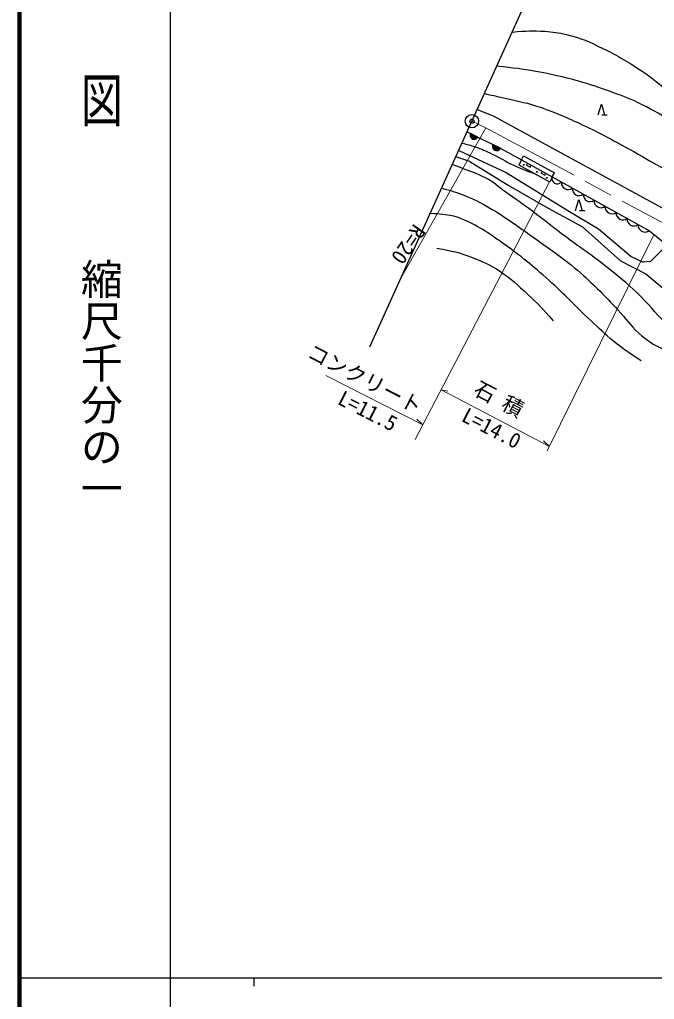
# Model space of a CAD drawing. Units: millimetres, scale not verified. Extents: x 40000 to 680000, y 20000 to 380000.
# Drawn here: x 40000 to 115931, y 202409 to 319527 of the extents above; entities that cross this region are included whole.
import ezdxf
from ezdxf.enums import TextEntityAlignment as Align

# ---------------------------------------------------------------- set-up
doc = ezdxf.new("R2010")
doc.units = ezdxf.units.MM
doc.header["$LTSCALE"] = 1000
doc.header["$PDMODE"] = 32
doc.header["$PDSIZE"] = 500
doc.linetypes.add('CHAIN', pattern=[18.5, 12, -1.5, 3.5, -1.5])
for name, color, linetype, lineweight in [('M-BGD', 7, 'Continuous', 25), ('M-BMK', 2, 'CHAIN', 13), ('M-BMK-SRVR', 3, 'Continuous', 25), ('M-STR-HTXT', 7, 'Continuous', 13), ('M-TTL', 2, 'Continuous', 140), ('M-TTL-BAND', 7, 'Continuous', 25)]:
    doc.layers.add(name, color=color, linetype=linetype, lineweight=lineweight)
doc.layers.add('M-OTRS', color=6, linetype='Continuous')
doc.styles.add('@ＭＳ ゴシック', font='')
doc.styles.add('ＭＳ ゴシック', font='')
doc.styles.get('@ＭＳ ゴシック').set_extended_font_data('@MS Gothic')
doc.styles.get('ＭＳ ゴシック').set_extended_font_data('MS Gothic')

msp = doc.modelspace()

# ---------------------------------------------------------------- hatches: boundary and pattern name
at = {"layer": 'M-BGD'}
for points in [[(93927, 305925, 0.41421), (94152, 305254, 0.41421), (94822, 305480)], [(96624, 304584, 1), (97519, 304139)]]:
    msp.add_hatch(color=256, dxfattribs=at).paths.add_polyline_path(points)

# ---------------------------------------------------------------- linework, layer by layer
for p, q in [((109211, 308147), (109595, 309427)), ((109595, 309427), (109979, 308147)), ((94732, 308767), (96663, 308013)), ((109659, 308147), (110299, 308147)), ((96663, 308013), (121056, 294736)), ((93534, 306120), (97578, 304110)), ((92528, 303899), (98208, 301265)), ((97578, 304110), (100018, 302756)), ((93854, 302574), (92170, 303108)), ((93854, 302574), (98457, 299717)), ((98208, 301265), (105577, 296721)), ((103707, 300743), (115361, 294275)), ((98457, 299717), (103225, 296996)), ((106509, 296726), (106893, 298006)), ((106893, 298006), (107277, 296726)), ((103225, 296996), (107336, 294750)), ((105577, 296721), (109261, 294510)), ((106957, 296726), (107597, 296726)), ((107336, 294750), (111866, 290693)), ((109261, 294510), (113150, 291195)), ((115361, 294275), (117035, 292925)), ((116947, 292073), (115469, 290616)), ((111866, 290693), (114897, 289150)), ((113150, 291195), (114583, 290540)), ((115469, 290616), (114583, 290540)), ((114897, 289150), (118068, 286501))]:
    msp.add_line(p, q, dxfattribs=at)
for points in [[(93927, 305925, 0.41421), (94152, 305254, 0.41421), (94822, 305480)], [(96624, 304584, 1), (97519, 304139)]]:
    msp.add_lwpolyline(points, format="xyb", close=True, dxfattribs=at)
for centre, radius, start, end in [((101666, 302188), 812, 308.24258, 308.43521), ((104310, 300532), 639, 160.72897, 319.58662), ((105605, 300028), 812, 173.67494, 308.43521), ((106917, 299302), 812, 173.67494, 308.43521), ((108230, 298576), 812, 173.67494, 308.43521), ((109542, 297850), 812, 173.67494, 308.43521), ((110855, 297124), 812, 173.67494, 308.43521), ((112168, 296398), 812, 173.67494, 308.43521), ((113480, 295672), 812, 173.67494, 308.43521), ((114793, 294946), 812, 173.67494, 308.43521)]:
    msp.add_arc(centre, radius, start, end, dxfattribs=at)
for points, knots in [([(98929, 318038), (100731, 318171), (101307, 318250), (102824, 318124), (103839, 318040), (104419, 318009), (105407, 317760), (107172, 317317), (108118, 316882), (109755, 316087), (111668, 315157), (112689, 314524), (114467, 313358), (115854, 312448), (116508, 311765), (117851, 310792), (119416, 309660), (120229, 308917), (121918, 307982), (123981, 306839), (125220, 306324), (127458, 305580), (129307, 304965), (130375, 304699), (132288, 304325), (134191, 303952), (135450, 303745), (137093, 303581)], [0, 0, 0, 0, 1, 1, 1, 2, 2, 2, 3, 3, 3, 4, 4, 4, 5, 5, 5, 6, 6, 6, 7, 7, 7, 8, 8, 8, 9, 9, 9, 9]), ([(125634, 303275), (124605, 303807), (124231, 304006), (123273, 304516), (121167, 305635), (120020, 306323), (117924, 307463), (116357, 308316), (115517, 308868), (113903, 309628), (112637, 310225), (111891, 310480), (110574, 310956), (109141, 311474), (108332, 311754), (106863, 312157), (104881, 312700), (103756, 312964), (101732, 313321), (99926, 313640), (99293, 313715), (97079, 313951)], [0, 0, 0, 0, 1, 1, 1, 2, 2, 2, 3, 3, 3, 4, 4, 4, 5, 5, 5, 6, 6, 6, 7, 7, 7, 7]), ([(95599, 310682), (96872, 310410), (97205, 310333), (98230, 310092), (99815, 309719), (100730, 309590), (102269, 309055), (104309, 308345), (105415, 307840), (107372, 306926), (109558, 305905), (110734, 305233), (112857, 304088), (114559, 303171), (115449, 302542), (117169, 301659), (118876, 300784), (119877, 300383), (121645, 299640), (123141, 299011), (123934, 298482), (125520, 298139), (126942, 297831), (127777, 297862), (129231, 297811), (129703, 297795), (130140, 297783), (130553, 297776)], [0, 0, 0, 0, 1, 1, 1, 2, 2, 2, 3, 3, 3, 4, 4, 4, 5, 5, 5, 6, 6, 6, 7, 7, 7, 8, 8, 8, 9, 9, 9, 9]), ([(92919, 304763), (93657, 304583), (93876, 304520), (94475, 304319), (95293, 304044), (95732, 303833), (96511, 303460), (97530, 302972), (98050, 302598), (99076, 302123), (100115, 301643), (100640, 301449), (101640, 301110)], [0, 0, 0, 0, 1, 1, 1, 2, 2, 2, 3, 3, 3, 4, 4, 4, 4]), ([(185803, 278406), (184398, 279370), (183923, 279657), (182638, 280316), (180855, 281230), (179756, 281549), (177835, 282117), (176364, 282552), (175529, 282781), (174014, 283018), (172387, 283271), (171457, 283284), (169811, 283345), (167653, 283425), (166441, 283341), (164282, 283265), (161302, 283161), (159633, 283066), (156658, 282854), (154748, 282718), (153681, 282601), (151773, 282444), (149400, 282250), (148067, 282194), (145698, 281960), (142606, 281656), (140890, 281345), (137800, 281025), (135107, 280747), (133599, 280574), (130896, 280425), (128446, 280290), (127067, 280049), (124619, 280207), (123351, 280289), (122614, 280298), (121399, 280671), (120471, 280955), (119941, 281131), (119106, 281626), (118417, 282034), (118130, 282410), (117551, 282963), (116242, 284213), (115667, 285069), (114385, 286347), (113011, 287718), (112163, 288410), (110646, 289622), (108438, 291387), (107092, 292233), (104834, 293934), (103461, 294967), (102717, 295580), (101341, 296608), (100110, 297527), (99399, 298010), (98148, 298900), (97212, 299566), (96767, 300073), (95744, 300595), (94715, 301119), (94085, 301300), (93011, 301722), (92524, 301913), (92368, 301975), (91761, 302205)], [0, 0, 0, 0, 1, 1, 1, 2, 2, 2, 3, 3, 3, 4, 4, 4, 5, 5, 5, 6, 6, 6, 7, 7, 7, 8, 8, 8, 9, 9, 9, 10, 10, 10, 11, 11, 11, 12, 12, 12, 13, 13, 13, 14, 14, 14, 15, 15, 15, 16, 16, 16, 17, 17, 17, 18, 18, 18, 19, 19, 19, 20, 20, 20, 21, 21, 21, 22, 22, 22, 22]), ([(90484, 299384), (91694, 299062), (92065, 298948), (93044, 298573), (94295, 298094), (94972, 297748), (96128, 297072), (98323, 295789), (99466, 294925), (101532, 293442), (103745, 291853), (105052, 291038), (107099, 289240), (108945, 287618), (109880, 286598), (111574, 284819), (112574, 283769), (112972, 283022), (114058, 282062), (115095, 281147), (115757, 280694), (117005, 280098), (118502, 279383), (119386, 279011), (121017, 278706), (122151, 278494), (122811, 278540), (123964, 278487), (125508, 278417), (126037, 278443), (127921, 278487)], [0, 0, 0, 0, 1, 1, 1, 2, 2, 2, 3, 3, 3, 4, 4, 4, 5, 5, 5, 6, 6, 6, 7, 7, 7, 8, 8, 8, 9, 9, 9, 10, 10, 10, 10]), ([(114331, 278733), (112750, 279782), (112278, 280089), (111056, 281080), (109919, 282002), (109344, 282593), (108272, 283591), (106302, 285424), (105317, 286579), (103305, 288366), (101260, 290184), (100074, 291169), (97847, 292760), (95966, 294105), (94875, 294864), (92744, 295762), (91960, 296092), (91460, 296117), (90616, 296226), (90030, 296301), (89815, 296320), (89108, 296345)], [0, 0, 0, 0, 1, 1, 1, 2, 2, 2, 3, 3, 3, 4, 4, 4, 5, 5, 5, 6, 6, 6, 7, 7, 7, 7]), ([(89916, 292201), (91842, 291830), (92496, 291724), (94054, 291123), (95406, 290601), (96161, 290264), (97383, 289485), (98840, 288558), (99528, 287847), (100795, 286674), (102045, 285517), (102453, 285064), (103824, 283536)], [0, 0, 0, 0, 1, 1, 1, 2, 2, 2, 3, 3, 3, 4, 4, 4, 4])]:
    msp.add_open_spline(points, degree=3, knots=knots, dxfattribs=at)
at = {"layer": 'M-BMK'}
for p, q in [((94102, 307377), (95751, 306581)), ((95751, 306581), (120339, 293400))]:
    msp.add_line(p, q, dxfattribs=at)
at = {"layer": 'M-BMK-SRVR'}
msp.add_line((81886, 280392), (107102, 336091), dxfattribs=at)
msp.add_circle((94102, 307377), 804, dxfattribs=at)
at = {"layer": 'M-OTRS'}
msp.add_point((94105, 307378), dxfattribs=at)
at = {"layer": 'M-STR-HTXT'}
for p, q in [((95751, 306581), (85567, 288523)), ((103384, 300124), (87333, 269346)), ((103104, 267965), (115910, 293880)), ((76634, 276995), (88249, 271102)), ((90425, 275274), (103394, 268496)), ((90425, 275274), (91214, 275098)), ((88249, 271102), (87502, 271773)), ((103394, 268496), (102655, 269176))]:
    msp.add_line(p, q, dxfattribs=at)
at = {"layer": 'M-TTL'}
msp.add_line((40000, 380000), (40000, 20000), dxfattribs=at)
at = {"layer": 'M-TTL-BAND'}
for p, q in [((58000, 370000), (58000, 20000)), ((99768, 302125), (100018, 302756)), ((100018, 302756), (100281, 303239)), ((100018, 302756), (103707, 300743)), ((100281, 303239), (103970, 301226)), ((100765, 302348), (100645, 302129)), ((103419, 300104), (99768, 302125)), ((100645, 302129), (101084, 301889)), ((101084, 301889), (101204, 302109)), ((102521, 301390), (102401, 301171)), ((102401, 301171), (102840, 300931)), ((102840, 300931), (102960, 301151)), ((103707, 300743), (103970, 301226)), ((103707, 300743), (103419, 300104)), ((40000, 205000), (579000, 205000)), ((68000, 205000), (68000, 204000))]:
    msp.add_line(p, q, dxfattribs=at)
for centre in [(100307, 302169), (101856, 301322), (103048, 300622)]:
    msp.add_circle(centre, 50, dxfattribs=at)

# ---------------------------------------------------------------- texts
at = {"layer": 'M-STR-HTXT', "style": 'ＭＳ ゴシック'}
for s, rotation, p in [('R=20', 235.408, (86719, 295538)), ('コンクリート', 332.693, (73970, 278714)), ('石 積', 332.406, (93895, 274307)), ('L=11.5', 332.999, (77657, 273149)), ('L=14.0', 332.571, (92462, 271114))]:
    msp.add_text(s, height=1833, rotation=rotation, dxfattribs=at).set_placement(p, align=Align.BOTTOM_LEFT)
at = {"layer": 'M-TTL-BAND', "style": '@ＭＳ ゴシック', "width": 1.4}
msp.add_text('平  面  図', height=3666, rotation=270, dxfattribs=at).set_placement((49777, 306475), align=Align.MIDDLE_RIGHT)
at = {"layer": 'M-TTL-BAND', "style": '@ＭＳ ゴシック'}
msp.add_text('縮尺千分の一', height=3666, rotation=270, dxfattribs=at).set_placement((49777, 261030), align=Align.MIDDLE_RIGHT)

doc.saveas('drawing.dxf')
